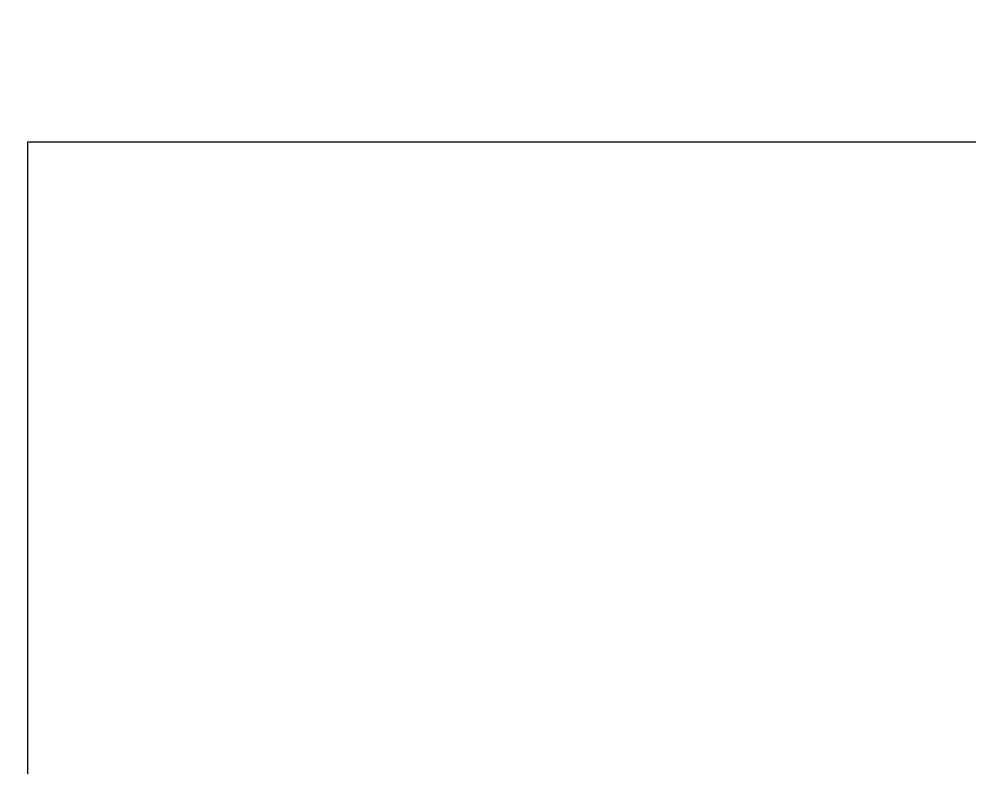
# Model space of a CAD drawing. Header units: millimetres. Extents: x 0 to 69574, y -5 to 41746.
# Drawn here: x 39680.84 to 39705.53, y 28598.23 to 28617.67 of the extents above; entities that cross this region are included whole.
import ezdxf

# ---------------------------------------------------------------- set-up
doc = ezdxf.new("R2010")
doc.units = ezdxf.units.MM
doc.set_wipeout_variables(frame=1)
doc.layers.add('000-PI-Oprema', color=30, linetype='Continuous', lineweight=5)
doc.layers.add('000-PI-ORMAR', color=2, linetype='Continuous')
doc.layers.add('AUT_7', color=7, linetype='Continuous')

# ---------------------------------------------------------------- blocks, each defined once
blk = doc.blocks.new('F60-47290126')
blk.add_wipeout([(46615.131, 36167.854), (46650.831, 36167.854), (46650.831, 36078.354), (46615.131, 36078.354)]).dxf.layer = '000-PI-Oprema'
at = {"layer": '000-PI-Oprema'}
for p, q in [((46650.831, 36101.825), (46650.831, 36144.384)), ((46630.937, 36115.564), (46630.937, 36115.299)), ((46634.545, 36115.564), (46630.937, 36115.564)), ((46630.937, 36115.564), (46630.937, 36115.564)), ((46634.545, 36115.564), (46634.546, 36115.299)), ((46634.545, 36115.564), (46634.545, 36115.564)), ((46642.737, 36115.564), (46646.345, 36115.564)), ((46642.737, 36115.299), (46642.737, 36115.564)), ((46642.737, 36115.564), (46642.737, 36115.564)), ((46646.346, 36115.299), (46646.345, 36115.564)), ((46646.345, 36115.564), (46646.345, 36115.564)), ((46630.937, 36115.299), (46630.936, 36115.033)), ((46634.546, 36115.299), (46634.547, 36115.033)), ((46642.736, 36115.033), (46642.737, 36115.299)), ((46646.347, 36115.033), (46646.346, 36115.299)), ((46630.936, 36115.033), (46630.936, 36114.767)), ((46634.547, 36115.033), (46634.547, 36114.767)), ((46642.736, 36114.767), (46642.736, 36115.033)), ((46646.347, 36114.767), (46646.347, 36115.033)), ((46630.936, 36114.767), (46630.935, 36114.502)), ((46634.547, 36114.767), (46634.548, 36114.502)), ((46642.735, 36114.502), (46642.736, 36114.767)), ((46646.348, 36114.502), (46646.347, 36114.767)), ((46630.935, 36114.502), (46630.935, 36114.236)), ((46634.548, 36114.502), (46634.548, 36114.236)), ((46642.735, 36114.236), (46642.735, 36114.502)), ((46646.348, 36114.236), (46646.348, 36114.502)), ((46630.935, 36114.236), (46630.934, 36113.97)), ((46634.548, 36114.236), (46634.549, 36113.97)), ((46642.734, 36113.97), (46642.735, 36114.236)), ((46646.349, 36113.97), (46646.348, 36114.236)), ((46630.934, 36113.97), (46630.933, 36113.705)), ((46634.549, 36113.97), (46634.55, 36113.705)), ((46642.733, 36113.705), (46642.734, 36113.97)), ((46646.35, 36113.705), (46646.349, 36113.97)), ((46634.55, 36113.705), (46630.933, 36113.705)), ((46630.933, 36113.705), (46630.933, 36113.705)), ((46634.55, 36113.705), (46634.55, 36113.705)), ((46642.733, 36113.705), (46646.35, 36113.705)), ((46642.733, 36113.705), (46642.733, 36113.705)), ((46646.35, 36113.705), (46646.35, 36113.705)), ((46615.131, 36105.304), (46650.831, 36105.304)), ((46638.581, 36105.259), (46627.381, 36105.259)), ((46627.381, 36105.257), (46638.581, 36105.257)), ((46627.381, 36105.178), (46627.381, 36105.257)), ((46638.581, 36105.257), (46638.581, 36105.178)), ((46615.131, 36105.178), (46627.381, 36105.178)), ((46627.381, 36103.899), (46627.381, 36105.178)), ((46638.581, 36105.178), (46650.831, 36105.178)), ((46638.581, 36103.899), (46638.581, 36105.178)), ((46615.131, 36103.899), (46650.831, 36103.899)), ((46627.381, 36103.899), (46638.581, 36103.899)), ((46615.131, 36101.825), (46650.831, 36101.825)), ((46650.831, 36100.931), (46650.831, 36101.825)), ((46615.131, 36100.931), (46650.831, 36100.931)), ((46650.831, 36100.609), (46650.831, 36100.931)), ((46615.131, 36100.609), (46650.831, 36100.609)), ((46650.831, 36100.609), (46650.831, 36078.354))]:
    blk.add_line(p, q, dxfattribs=at)

msp = doc.modelspace()

# ---------------------------------------------------------------- block references
msp.add_blockref('F60-47290126', (-6945.922, -7498.701))

# ---------------------------------------------------------------- next in the draw order: wipeouts: each hides what was drawn before it
msp.add_wipeout([(39609.684, 28761.404), (40000.172, 28761.404), (39999.684, 26778.904), (39609.672, 26776.904)]).dxf.layer = '000-PI-ORMAR'

# ---------------------------------------------------------------- next in the draw order: linework, layer by layer
at = {"layer": 'AUT_7'}
msp.add_lwpolyline([(39681.065, 28614.484), (39931.065, 28614.484), (39931.065, 28554.484), (39681.065, 28554.484)], close=True, dxfattribs=at)

doc.saveas('drawing.dxf')
